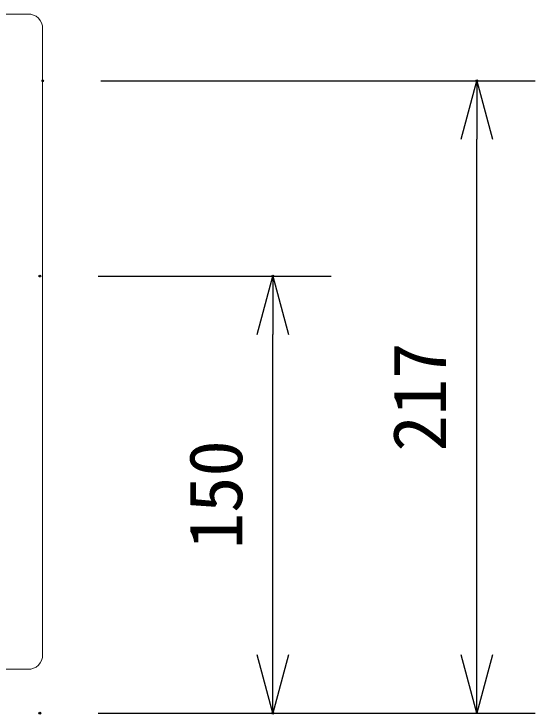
# Model space of a CAD drawing. Units: millimetres, scale not verified. Extents: x -62 to 63, y -57 to 57.
# Drawn here: x -20.38 to -2.5, y 2.62 to 26.64 of the extents above; entities that cross this region are included whole.
import ezdxf
from ezdxf.enums import TextEntityAlignment as Align

# ---------------------------------------------------------------- set-up
doc = ezdxf.new("R2010")
doc.units = ezdxf.units.MM
doc.header["$LTSCALE"] = 0.125
doc.header["$PDMODE"] = 32
doc.header["$PDSIZE"] = 0.0625
for name, color, linetype, lineweight in [('0-0_0', 7, 'Continuous', 25), ('0-4_GAIKEI', 7, 'Continuous', 18), ('0-6_SUNPO', 7, 'Continuous', 25)]:
    doc.layers.add(name, color=color, linetype=linetype, lineweight=lineweight)
doc.layers.add('0-1_DEFPOINTS', color=7, linetype='Continuous')
doc.styles.add('ＭＳ ゴシック', font='')
doc.styles.get('ＭＳ ゴシック').set_extended_font_data('MS Gothic')

# ---------------------------------------------------------------- blocks, each defined once
blk = doc.blocks.new('_OPEN30')
at = {"layer": '0-0_0'}
blk.add_line((0, 0), (-1, 0), dxfattribs=at)
blk.add_lwpolyline([(-1, 0.26795), (0, 0), (-1, -0.26795)], dxfattribs=at)
blk = doc.blocks.new('D7')
at = {"layer": '0-1_DEFPOINTS'}
for p in [(-21.8119, 17.2421), (-13.8119, 17.2421), (-21.8119, 2.2421)]:
    blk.add_point(p, dxfattribs=at)
at = {"layer": '0-6_SUNPO'}
for p, q in [((-19.8119, 17.2421), (-11.8119, 17.2421)), ((-13.8119, 4.2421), (-13.8119, 15.2421)), ((-19.8119, 2.2421), (-11.8119, 2.2421))]:
    blk.add_line(p, q, dxfattribs=at)
at = {"layer": '0-6_SUNPO', "xscale": 2, "yscale": 2}
for p, rotation in [((-13.8119, 17.2421), 90), ((-13.8119, 2.2421), 270)]:
    blk.add_blockref('_OPEN30', p, dxfattribs=dict(at, rotation=rotation))
at = {"layer": '0-6_SUNPO', "style": 'ＭＳ ゴシック'}
blk.add_text('150', height=1.833, rotation=90, dxfattribs=at).set_placement((-14.3119, 7.8671), align=Align.BOTTOM_LEFT)
blk = doc.blocks.new('D8')
at = {"layer": '0-1_DEFPOINTS'}
for p in [(-21.7128, 23.9448), (-6.8119, 23.9448), (-13.8119, 2.2421)]:
    blk.add_point(p, dxfattribs=at)
at = {"layer": '0-6_SUNPO'}
for p, q in [((-19.7128, 23.9448), (-4.8119, 23.9448)), ((-6.8119, 4.2421), (-6.8119, 21.9448)), ((-11.8119, 2.2421), (-4.8119, 2.2421))]:
    blk.add_line(p, q, dxfattribs=at)
at = {"layer": '0-6_SUNPO', "xscale": 2, "yscale": 2}
for p, rotation in [((-6.8119, 23.9448), 90), ((-6.8119, 2.2421), 270)]:
    blk.add_blockref('_OPEN30', p, dxfattribs=dict(at, rotation=rotation))
at = {"layer": '0-6_SUNPO', "style": 'ＭＳ ゴシック'}
blk.add_text('217', height=1.833, rotation=90, dxfattribs=at).set_placement((-7.3119, 11.2185), align=Align.BOTTOM_LEFT)

msp = doc.modelspace()

# ---------------------------------------------------------------- linework, layer by layer
at = {"layer": '0-4_GAIKEI'}
for p, q in [((-25.8978, 26.6434), (-19.9006, 26.6434)), ((-19.3996, 26.1495), (-19.3996, 4.6443)), ((-20.6485, 4.1504), (-19.9006, 4.1504))]:
    msp.add_line(p, q, dxfattribs=at)
for points in [[(-19.9006, 26.6434), (-19.8018, 26.6363), (-19.7101, 26.6081), (-19.6254, 26.5658), (-19.5478, 26.5023), (-19.4843, 26.4247), (-19.4349, 26.34), (-19.4067, 26.2412), (-19.3996, 26.1495)], [(-19.3996, 4.6443), (-19.4067, 4.5526), (-19.4349, 4.4538), (-19.4843, 4.3691), (-19.5478, 4.2915), (-19.6254, 4.228), (-19.7101, 4.1857), (-19.8018, 4.1574), (-19.9006, 4.1504)]]:
    msp.add_lwpolyline(points, dxfattribs=at)

# ---------------------------------------------------------------- block references
at = {"layer": '0-6_SUNPO'}
for name in ['D8', 'D7']:
    msp.add_blockref(name, (2.3132, 0.4055), dxfattribs=at)

doc.saveas('drawing.dxf')
